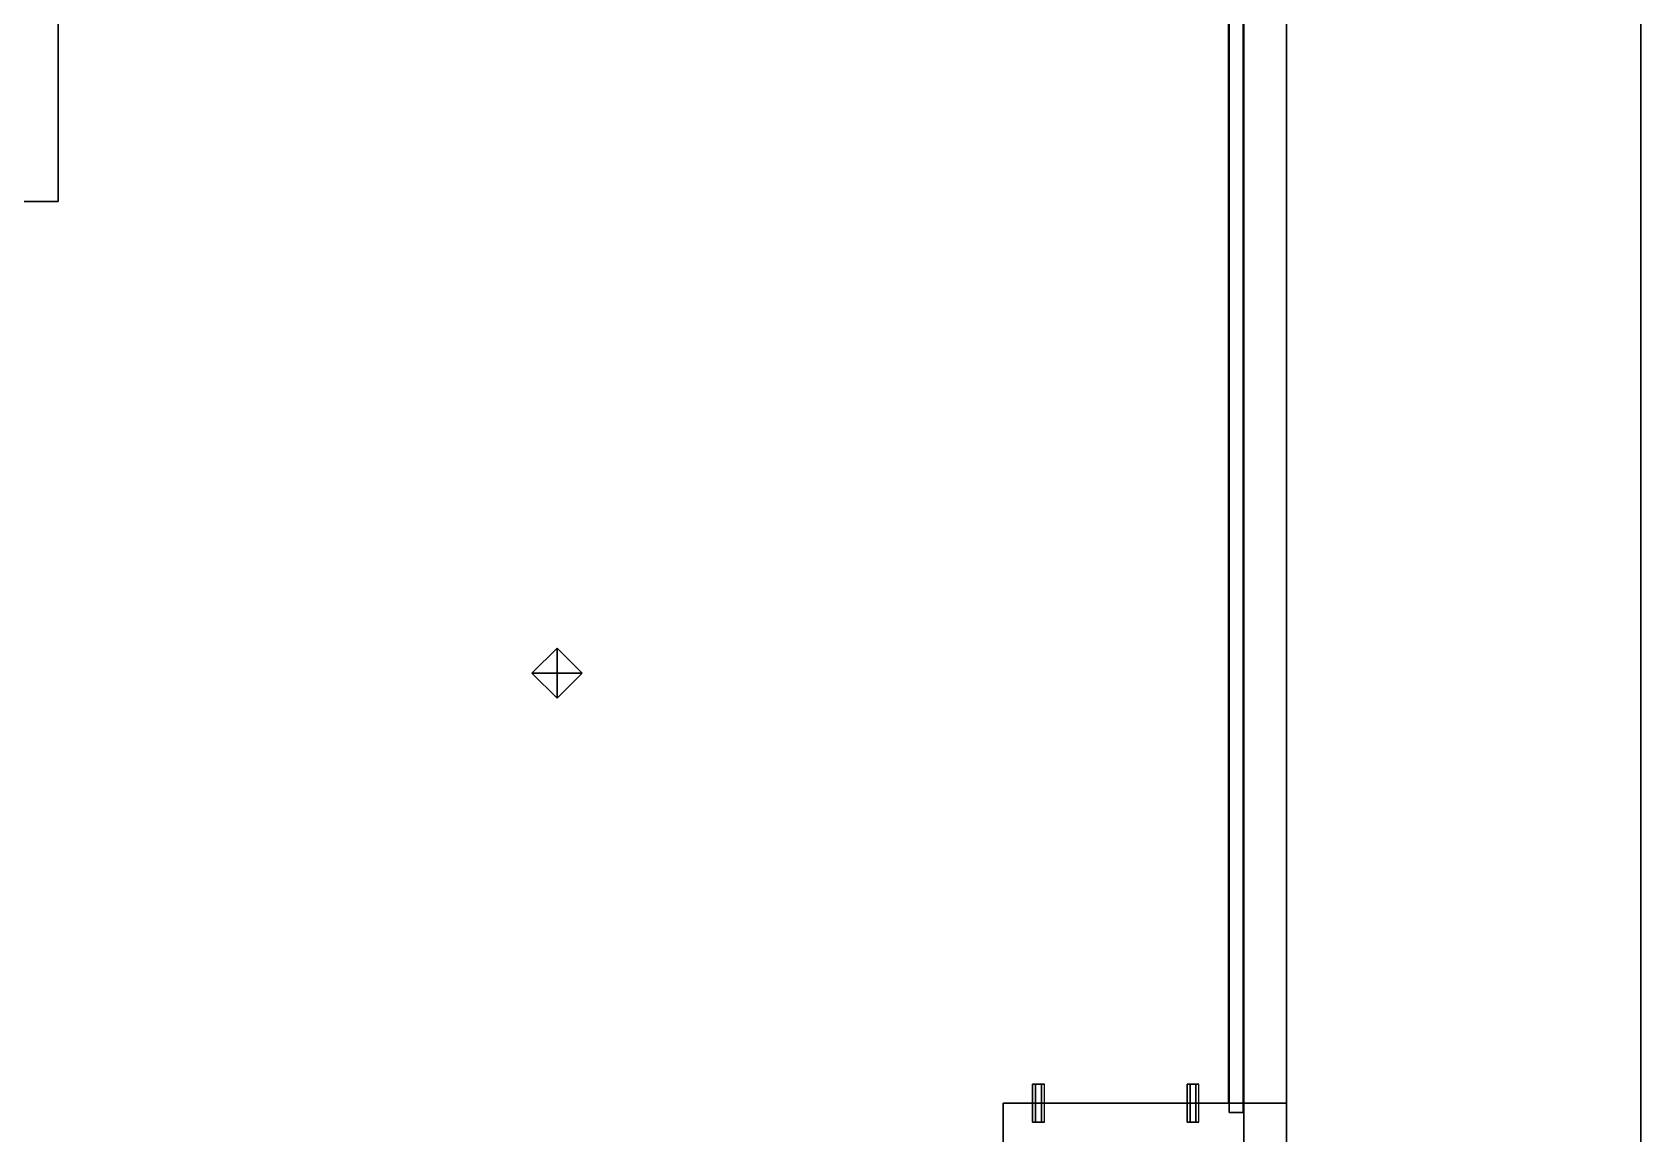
# Model space of a CAD drawing. Extents: x 0 to 3344, y -4262 to 0.
# Drawn here: x 2663 to 3344, y -3957 to -3490 of the extents above; entities that cross this region are included whole.
import ezdxf

# ---------------------------------------------------------------- set-up
doc = ezdxf.new("R2010")
doc.units = 0
for name, color, linetype in [('LAYER0', 7, 'CONTINUOUS'), ('LAYER1', 7, 'CONTINUOUS'), ('LAYER10', 7, 'CONTINUOUS'), ('LAYER12', 7, 'CONTINUOUS'), ('LAYER16', 7, 'CONTINUOUS'), ('LAYER17', 7, 'CONTINUOUS'), ('LAYER19', 7, 'CONTINUOUS'), ('LAYER26', 254, 'CONTINUOUS'), ('LAYER27', 254, 'CONTINUOUS'), ('LAYER3', 7, 'CONTINUOUS'), ('LAYER30', 253, 'CONTINUOUS'), ('LAYER31', 253, 'CONTINUOUS'), ('LAYER36', 253, 'CONTINUOUS'), ('LAYER37', 253, 'CONTINUOUS'), ('LAYER42', 7, 'CONTINUOUS'), ('LAYER49', 254, 'CONTINUOUS'), ('LAYER50', 254, 'CONTINUOUS'), ('LAYER6', 7, 'CONTINUOUS')]:
    doc.layers.add(name, color=color, linetype=linetype)

msp = doc.modelspace()

# ---------------------------------------------------------------- linework, layer by layer
at = {"layer": 'LAYER0', "invisible_edges": 1}
for points in [[(18, -0.0034, 0.0981), (3344, -4262.003, 0.0981), (0, -4262.003, 0.0981), (18, -0.0034, 0.0981)], [(3344, -4262.003, 5.0981), (18, -0.0034, 5.0981), (0, -4262.003, 5.0981), (3344, -4262.003, 5.0981)], [(3344, -4262.003, 0.0981), (18, -0.0034, 0.0981), (3344, -0.0034, 0.0981), (3344, -4262.003, 0.0981)], [(18, -0.0034, 5.0981), (3344, -4262.003, 5.0981), (3344, -0.0034, 5.0981), (18, -0.0034, 5.0981)], [(3344, -0.0034, 0.0981), (3344, -4262.003, 5.0981), (3344, -4262.003, 0.0981), (3344, -0.0034, 0.0981)], [(3344, -4262.003, 5.0981), (3344, -0.0034, 0.0981), (3344, -0.0034, 5.0981), (3344, -4262.003, 5.0981)]]:
    msp.add_3dface(points, dxfattribs=at)
at = {"layer": 'LAYER1'}
for points, invisible_edges in [([(3344.004, -4262, 2680.098), (3344.004, -2492, 2173.098), (3344.004, 0, 2680.098), (3344.004, -4262, 2680.098)], 3), ([(3194.004, -2492, 2173.098), (3194.004, -4112, 2680.098), (3194.004, -150, 2680.098), (3194.004, -2492, 2173.098)], 5), ([(3344.004, -4262, 5.0981), (3194.004, -4112, 5.0981), (3344.004, -2492, 5.0981), (3344.004, -4262, 5.0981)], 3), ([(3344.004, -2492, 5.0981), (3194.004, -4112, 5.0981), (3194.004, -2492, 5.0981), (3344.004, -2492, 5.0981)], 1), ([(3194.004, -4112, 5.0981), (3194.004, -2732.01, 315.0981), (3194.004, -2492, 5.0981), (3194.004, -4112, 5.0981)], 3), ([(3194.004, -4112, 5.0981), (3194.004, -2492, 2173.098), (3194.004, -2732.01, 395.0981), (3194.004, -4112, 5.0981)], 7), ([(3194.004, -4112, 2680.098), (3194.004, -2492, 2173.098), (3194.004, -4112, 5.0981), (3194.004, -4112, 2680.098)], 3), ([(3344.004, -4262, 2680.098), (3344.004, -2492, 5.0981), (3344.004, -2492, 2173.098), (3344.004, -4262, 2680.098)], 5), ([(3344.004, -2492, 5.0981), (3344.004, -4262, 2680.098), (3344.004, -4262, 5.0981), (3344.004, -2492, 5.0981)], 1), ([(3194.004, -2732.01, 315.0981), (3194.004, -4112, 5.0981), (3194.004, -2732.01, 395.0981), (3194.004, -2732.01, 315.0981)], 3)]:
    msp.add_3dface(points, dxfattribs=dict(at, invisible_edges=invisible_edges))
at = {"layer": 'LAYER10', "invisible_edges": 1}
for points in [[(3194.003, -3944, 103.0981), (3074.003, -3944, 2591.098), (3194.003, -3944, 2591.098), (3194.003, -3944, 103.0981)], [(3074.003, -3944, 2591.098), (3194.003, -3944, 103.0981), (3074.003, -3944, 103.0981), (3074.003, -3944, 2591.098)], [(3194.003, -3962, 2591.098), (3074.003, -3944, 2591.098), (3074.003, -3962, 2591.098), (3194.003, -3962, 2591.098)], [(3074.003, -3944, 2591.098), (3194.003, -3962, 2591.098), (3194.003, -3944, 2591.098), (3074.003, -3944, 2591.098)], [(3074.003, -3962, 103.0981), (3074.003, -3944, 2591.098), (3074.003, -3944, 103.0981), (3074.003, -3962, 103.0981)], [(3074.003, -3944, 2591.098), (3074.003, -3962, 103.0981), (3074.003, -3962, 2591.098), (3074.003, -3944, 2591.098)], [(3194.003, -3944, 103.0981), (3074.003, -3962, 103.0981), (3074.003, -3944, 103.0981), (3194.003, -3944, 103.0981)], [(3074.003, -3962, 103.0981), (3194.003, -3944, 103.0981), (3194.003, -3962, 103.0981), (3074.003, -3962, 103.0981)], [(3194.003, -3962, 2591.098), (3194.003, -3944, 103.0981), (3194.003, -3944, 2591.098), (3194.003, -3962, 2591.098)], [(3194.003, -3944, 103.0981), (3194.003, -3962, 2591.098), (3194.003, -3962, 103.0981), (3194.003, -3944, 103.0981)]]:
    msp.add_3dface(points, dxfattribs=at)
at = {"layer": 'LAYER12', "invisible_edges": 1}
for points in [[(3169.704, -3096, 99.0981), (3175.704, -3948, 99.0981), (3169.704, -3948, 99.0981), (3169.704, -3096, 99.0981)], [(3175.704, -3948, 99.0981), (3169.704, -3096, 99.0981), (3175.704, -3096, 99.0981), (3175.704, -3948, 99.0981)], [(3175.704, -3096, 2595.098), (3169.704, -3948, 2595.098), (3175.704, -3948, 2595.098), (3175.704, -3096, 2595.098)], [(3169.704, -3948, 2595.098), (3175.704, -3096, 2595.098), (3169.704, -3096, 2595.098), (3169.704, -3948, 2595.098)], [(3169.704, -3948, 2595.098), (3169.704, -3096, 99.0981), (3169.704, -3948, 99.0981), (3169.704, -3948, 2595.098)], [(3169.704, -3096, 99.0981), (3169.704, -3948, 2595.098), (3169.704, -3096, 2595.098), (3169.704, -3096, 99.0981)], [(3175.704, -3096, 2595.098), (3175.704, -3948, 99.0981), (3175.704, -3096, 99.0981), (3175.704, -3096, 2595.098)], [(3175.704, -3948, 99.0981), (3175.704, -3096, 2595.098), (3175.704, -3948, 2595.098), (3175.704, -3948, 99.0981)], [(3169.704, -3948, 2595.098), (3175.704, -3948, 99.0981), (3175.704, -3948, 2595.098), (3169.704, -3948, 2595.098)], [(3175.704, -3948, 99.0981), (3169.704, -3948, 2595.098), (3169.704, -3948, 99.0981), (3175.704, -3948, 99.0981)]]:
    msp.add_3dface(points, dxfattribs=at)
at = {"layer": 'LAYER16', "invisible_edges": 1}
for points in [[(3176.003, -3962, 5.0981), (3176.003, -3100, 85.0981), (3176.003, -3100, 5.0981), (3176.003, -3962, 5.0981)], [(3176.003, -3100, 85.0981), (3176.003, -3962, 5.0981), (3176.003, -3962, 85.0981), (3176.003, -3100, 85.0981)], [(3194.003, -3962, 85.0981), (3176.003, -3100, 85.0981), (3176.003, -3962, 85.0981), (3194.003, -3962, 85.0981)], [(3176.003, -3100, 85.0981), (3194.003, -3962, 85.0981), (3194.003, -3100, 85.0981), (3176.003, -3100, 85.0981)], [(3194.003, -3100, 5.0981), (3176.003, -3962, 5.0981), (3176.003, -3100, 5.0981), (3194.003, -3100, 5.0981)], [(3176.003, -3962, 5.0981), (3194.003, -3100, 5.0981), (3194.003, -3962, 5.0981), (3176.003, -3962, 5.0981)], [(3194.003, -3962, 85.0981), (3194.003, -3100, 5.0981), (3194.003, -3100, 85.0981), (3194.003, -3962, 85.0981)], [(3194.003, -3100, 5.0981), (3194.003, -3962, 85.0981), (3194.003, -3962, 5.0981), (3194.003, -3100, 5.0981)]]:
    msp.add_3dface(points, dxfattribs=at)
at = {"layer": 'LAYER17', "invisible_edges": 1}
for points in [[(3176.003, -3100, 1467.598), (3194.003, -3944, 1467.598), (3194.003, -3100, 1467.598), (3176.003, -3100, 1467.598)], [(3194.003, -3944, 1467.598), (3176.003, -3100, 1467.598), (3176.003, -3944, 1467.598), (3194.003, -3944, 1467.598)], [(3176.003, -3944, 1347.598), (3194.003, -3100, 1347.598), (3194.003, -3944, 1347.598), (3176.003, -3944, 1347.598)], [(3194.003, -3100, 1347.598), (3176.003, -3944, 1347.598), (3176.003, -3100, 1347.598), (3194.003, -3100, 1347.598)], [(3176.003, -3100, 1467.598), (3176.003, -3944, 1347.598), (3176.003, -3944, 1467.598), (3176.003, -3100, 1467.598)], [(3176.003, -3944, 1347.598), (3176.003, -3100, 1467.598), (3176.003, -3100, 1347.598), (3176.003, -3944, 1347.598)], [(3194.003, -3100, 1347.598), (3194.003, -3944, 1467.598), (3194.003, -3944, 1347.598), (3194.003, -3100, 1347.598)], [(3194.003, -3944, 1467.598), (3194.003, -3100, 1347.598), (3194.003, -3100, 1467.598), (3194.003, -3944, 1467.598)], [(3176.003, -3944, 1347.598), (3194.003, -3944, 1467.598), (3176.003, -3944, 1467.598), (3176.003, -3944, 1347.598)], [(3194.003, -3944, 1467.598), (3176.003, -3944, 1347.598), (3194.003, -3944, 1347.598), (3194.003, -3944, 1467.598)]]:
    msp.add_3dface(points, dxfattribs=at)
at = {"layer": 'LAYER19'}
for points, invisible_edges in [([(3169.403, -3100, 2121.098), (3074.003, -3944, 2121.098), (2674.003, -3100, 2121.098), (3169.403, -3100, 2121.098)], 3), ([(2674.003, -3100, 2121.098), (3074.003, -3944, 2121.098), (2674.003, -3562, 2121.098), (2674.003, -3100, 2121.098)], 3), ([(2674.003, -3562, 2121.098), (2674.003, -3100, 2139.098), (2674.003, -3100, 2121.098), (2674.003, -3562, 2121.098)], 1), ([(2674.003, -3100, 2139.098), (2674.003, -3562, 2121.098), (2674.003, -3562, 2139.098), (2674.003, -3100, 2139.098)], 1), ([(2674.003, -3100, 2139.098), (3169.403, -3944, 2139.098), (3169.403, -3100, 2139.098), (2674.003, -3100, 2139.098)], 1), ([(3169.403, -3944, 2139.098), (2674.003, -3100, 2139.098), (3074.003, -3944, 2139.098), (3169.403, -3944, 2139.098)], 3), ([(3074.003, -3944, 2139.098), (2674.003, -3100, 2139.098), (3074.003, -4057.399, 2139.098), (3074.003, -3944, 2139.098)], 3), ([(3074.003, -4057.399, 2139.098), (2674.003, -3100, 2139.098), (2674.003, -3562, 2139.098), (3074.003, -4057.399, 2139.098)], 5), ([(3074.003, -3944, 2121.098), (3169.403, -3100, 2121.098), (3169.403, -3944, 2121.098), (3074.003, -3944, 2121.098)], 1), ([(3169.403, -3944, 2139.098), (3169.403, -3100, 2121.098), (3169.403, -3100, 2139.098), (3169.403, -3944, 2139.098)], 1), ([(3169.403, -3100, 2121.098), (3169.403, -3944, 2139.098), (3169.403, -3944, 2121.098), (3169.403, -3100, 2121.098)], 1), ([(3074.003, -3944, 2121.098), (2212.003, -4057.399, 2121.098), (2674.003, -3562, 2121.098), (3074.003, -3944, 2121.098)], 7), ([(2674.003, -3562, 2121.098), (2212.003, -4057.399, 2121.098), (2212.003, -3562, 2121.098), (2674.003, -3562, 2121.098)], 1), ([(2212.003, -3562, 2139.098), (2674.003, -3562, 2121.098), (2212.003, -3562, 2121.098), (2212.003, -3562, 2139.098)], 1), ([(2674.003, -3562, 2121.098), (2212.003, -3562, 2139.098), (2674.003, -3562, 2139.098), (2674.003, -3562, 2121.098)], 1), ([(3074.003, -4057.399, 2139.098), (2674.003, -3562, 2139.098), (2212.003, -4057.399, 2139.098), (3074.003, -4057.399, 2139.098)], 3), ([(2212.003, -4057.399, 2139.098), (2674.003, -3562, 2139.098), (2212.003, -3562, 2139.098), (2212.003, -4057.399, 2139.098)], 1), ([(2212.003, -4057.399, 2121.098), (3074.003, -3944, 2121.098), (3074.003, -4057.399, 2121.098), (2212.003, -4057.399, 2121.098)], 1), ([(3169.403, -3944, 2139.098), (3074.003, -3944, 2121.098), (3169.403, -3944, 2121.098), (3169.403, -3944, 2139.098)], 1), ([(3074.003, -3944, 2121.098), (3169.403, -3944, 2139.098), (3074.003, -3944, 2139.098), (3074.003, -3944, 2121.098)], 1), ([(3074.003, -4057.399, 2139.098), (3074.003, -3944, 2121.098), (3074.003, -3944, 2139.098), (3074.003, -4057.399, 2139.098)], 1), ([(3074.003, -3944, 2121.098), (3074.003, -4057.399, 2139.098), (3074.003, -4057.399, 2121.098), (3074.003, -3944, 2121.098)], 1)]:
    msp.add_3dface(points, dxfattribs=dict(at, invisible_edges=invisible_edges))
at = {"layer": 'LAYER26'}
for points in [[(3156.903, -3936, 2118.598), (3151.903, -3936, 2118.598), (3153.153, -3936, 2120.763), (3155.653, -3936, 2120.763)], [(3156.903, -3936, 2118.598), (3155.653, -3936, 2116.433), (3153.153, -3936, 2116.433), (3151.903, -3936, 2118.598)], [(3151.403, -3943.95, 2118.598), (3157.403, -3943.95, 2118.598), (3155.903, -3943.95, 2121.196), (3152.903, -3943.95, 2121.196)], [(3151.403, -3943.95, 2118.598), (3157.403, -3943.95, 2118.598), (3155.903, -3943.95, 2116), (3152.903, -3943.95, 2116)], [(3151.403, -3944.05, 2118.598), (3157.403, -3944.05, 2118.598), (3155.903, -3944.05, 2121.196), (3152.903, -3944.05, 2121.196)], [(3151.403, -3944.05, 2118.598), (3157.403, -3944.05, 2118.598), (3155.903, -3944.05, 2116), (3152.903, -3944.05, 2116)], [(3156.903, -3952, 2118.598), (3151.903, -3952, 2118.598), (3153.153, -3952, 2120.763), (3155.653, -3952, 2120.763)], [(3156.903, -3952, 2118.598), (3155.653, -3952, 2116.433), (3153.153, -3952, 2116.433), (3151.903, -3952, 2118.598)]]:
    msp.add_3dface(points, dxfattribs=at)
at = {"layer": 'LAYER27'}
for points in [[(3091.504, -3936, 2118.598), (3086.504, -3936, 2118.598), (3087.754, -3936, 2120.763), (3090.254, -3936, 2120.763)], [(3091.504, -3936, 2118.598), (3090.254, -3936, 2116.433), (3087.754, -3936, 2116.433), (3086.504, -3936, 2118.598)], [(3086.004, -3943.95, 2118.598), (3092.004, -3943.95, 2118.598), (3090.504, -3943.95, 2121.196), (3087.504, -3943.95, 2121.196)], [(3086.004, -3943.95, 2118.598), (3092.004, -3943.95, 2118.598), (3090.504, -3943.95, 2116), (3087.504, -3943.95, 2116)], [(3086.004, -3944.05, 2118.598), (3092.004, -3944.05, 2118.598), (3090.504, -3944.05, 2121.196), (3087.504, -3944.05, 2121.196)], [(3086.004, -3944.05, 2118.598), (3092.004, -3944.05, 2118.598), (3090.504, -3944.05, 2116), (3087.504, -3944.05, 2116)], [(3091.504, -3952, 2118.598), (3086.504, -3952, 2118.598), (3087.754, -3952, 2120.763), (3090.254, -3952, 2120.763)], [(3091.504, -3952, 2118.598), (3090.254, -3952, 2116.433), (3087.754, -3952, 2116.433), (3086.504, -3952, 2118.598)]]:
    msp.add_3dface(points, dxfattribs=at)
at = {"layer": 'LAYER3', "invisible_edges": 1}
for points in [[(2614.004, -3100, 103.0981), (3194.004, -4082, 103.0981), (3194.004, -3100, 103.0981), (2614.004, -3100, 103.0981)], [(3194.004, -4082, 103.0981), (2614.004, -3100, 103.0981), (2614.004, -4082, 103.0981), (3194.004, -4082, 103.0981)], [(2614.004, -4082, 85.0981), (3194.004, -3100, 85.0981), (3194.004, -4082, 85.0981), (2614.004, -4082, 85.0981)], [(3194.004, -3100, 85.0981), (2614.004, -4082, 85.0981), (2614.004, -3100, 85.0981), (3194.004, -3100, 85.0981)], [(3194.004, -3100, 85.0981), (3194.004, -4082, 103.0981), (3194.004, -4082, 85.0981), (3194.004, -3100, 85.0981)], [(3194.004, -4082, 103.0981), (3194.004, -3100, 85.0981), (3194.004, -3100, 103.0981), (3194.004, -4082, 103.0981)]]:
    msp.add_3dface(points, dxfattribs=at)
at = {"layer": 'LAYER30'}
for points in [[(2885.184, -3751.208, 2034.098), (2885.184, -3772.422, 2034.098), (2874.577, -3761.815, 2034.098), (2885.184, -3751.208, 2034.098)], [(2885.184, -3751.208, 2034.098), (2874.577, -3761.815, 2034.098), (2885.184, -3751.208, 2049.098), (2885.184, -3751.208, 2034.098)], [(2885.184, -3751.208, 2049.098), (2874.577, -3761.815, 2034.098), (2874.577, -3761.815, 2049.098), (2885.184, -3751.208, 2049.098)], [(2885.184, -3751.208, 2049.098), (2874.577, -3761.815, 2049.098), (2895.791, -3761.815, 2049.098), (2885.184, -3751.208, 2049.098)], [(2885.184, -3751.208, 2034.098), (2885.184, -3751.208, 2049.098), (2895.791, -3761.815, 2034.098), (2885.184, -3751.208, 2034.098)], [(2895.791, -3761.815, 2034.098), (2885.184, -3751.208, 2049.098), (2895.791, -3761.815, 2049.098), (2895.791, -3761.815, 2034.098)], [(2895.791, -3761.815, 2034.098), (2885.184, -3772.422, 2034.098), (2885.184, -3751.208, 2034.098), (2895.791, -3761.815, 2034.098)], [(2885.184, -3772.422, 2034.098), (2885.184, -3772.422, 2049.098), (2874.577, -3761.815, 2034.098), (2885.184, -3772.422, 2034.098)], [(2874.577, -3761.815, 2034.098), (2885.184, -3772.422, 2049.098), (2874.577, -3761.815, 2049.098), (2874.577, -3761.815, 2034.098)], [(2895.791, -3761.815, 2049.098), (2874.577, -3761.815, 2049.098), (2885.184, -3772.422, 2049.098), (2895.791, -3761.815, 2049.098)], [(2895.791, -3761.815, 2034.098), (2895.791, -3761.815, 2049.098), (2885.184, -3772.422, 2034.098), (2895.791, -3761.815, 2034.098)], [(2885.184, -3772.422, 2034.098), (2895.791, -3761.815, 2049.098), (2885.184, -3772.422, 2049.098), (2885.184, -3772.422, 2034.098)]]:
    msp.add_3dface(points, dxfattribs=at)
at = {"layer": 'LAYER31'}
for points in [[(2885.184, -3751.208, 2034.098), (2885.184, -3772.422, 2034.098), (2874.577, -3761.815, 2034.098), (2885.184, -3751.208, 2034.098)], [(2885.184, -3751.208, 2034.098), (2874.577, -3761.815, 2034.098), (2885.184, -3751.208, 2049.098), (2885.184, -3751.208, 2034.098)], [(2885.184, -3751.208, 2049.098), (2874.577, -3761.815, 2034.098), (2874.577, -3761.815, 2049.098), (2885.184, -3751.208, 2049.098)], [(2885.184, -3751.208, 2049.098), (2874.577, -3761.815, 2049.098), (2895.791, -3761.815, 2049.098), (2885.184, -3751.208, 2049.098)], [(2885.184, -3751.208, 2034.098), (2885.184, -3751.208, 2049.098), (2895.791, -3761.815, 2034.098), (2885.184, -3751.208, 2034.098)], [(2895.791, -3761.815, 2034.098), (2885.184, -3751.208, 2049.098), (2895.791, -3761.815, 2049.098), (2895.791, -3761.815, 2034.098)], [(2895.791, -3761.815, 2034.098), (2885.184, -3772.422, 2034.098), (2885.184, -3751.208, 2034.098), (2895.791, -3761.815, 2034.098)], [(2885.184, -3772.422, 2034.098), (2885.184, -3772.422, 2049.098), (2874.577, -3761.815, 2034.098), (2885.184, -3772.422, 2034.098)], [(2874.577, -3761.815, 2034.098), (2885.184, -3772.422, 2049.098), (2874.577, -3761.815, 2049.098), (2874.577, -3761.815, 2034.098)], [(2895.791, -3761.815, 2049.098), (2874.577, -3761.815, 2049.098), (2885.184, -3772.422, 2049.098), (2895.791, -3761.815, 2049.098)], [(2895.791, -3761.815, 2034.098), (2895.791, -3761.815, 2049.098), (2885.184, -3772.422, 2034.098), (2895.791, -3761.815, 2034.098)], [(2885.184, -3772.422, 2034.098), (2895.791, -3761.815, 2049.098), (2885.184, -3772.422, 2049.098), (2885.184, -3772.422, 2034.098)]]:
    msp.add_3dface(points, dxfattribs=at)
at = {"layer": 'LAYER36'}
for points in [[(2885.184, -3751.208, 820.0981), (2885.184, -3772.422, 820.0981), (2874.577, -3761.815, 820.0981), (2885.184, -3751.208, 820.0981)], [(2885.184, -3751.208, 820.0981), (2874.577, -3761.815, 820.0981), (2885.184, -3751.208, 835.0981), (2885.184, -3751.208, 820.0981)], [(2885.184, -3751.208, 835.0981), (2874.577, -3761.815, 820.0981), (2874.577, -3761.815, 835.0981), (2885.184, -3751.208, 835.0981)], [(2885.184, -3751.208, 835.0981), (2874.577, -3761.815, 835.0981), (2895.791, -3761.815, 835.0981), (2885.184, -3751.208, 835.0981)], [(2885.184, -3751.208, 820.0981), (2885.184, -3751.208, 835.0981), (2895.791, -3761.815, 820.0981), (2885.184, -3751.208, 820.0981)], [(2895.791, -3761.815, 820.0981), (2885.184, -3751.208, 835.0981), (2895.791, -3761.815, 835.0981), (2895.791, -3761.815, 820.0981)], [(2895.791, -3761.815, 820.0981), (2885.184, -3772.422, 820.0981), (2885.184, -3751.208, 820.0981), (2895.791, -3761.815, 820.0981)], [(2885.184, -3772.422, 820.0981), (2885.184, -3772.422, 835.0981), (2874.577, -3761.815, 820.0981), (2885.184, -3772.422, 820.0981)], [(2874.577, -3761.815, 820.0981), (2885.184, -3772.422, 835.0981), (2874.577, -3761.815, 835.0981), (2874.577, -3761.815, 820.0981)], [(2895.791, -3761.815, 835.0981), (2874.577, -3761.815, 835.0981), (2885.184, -3772.422, 835.0981), (2895.791, -3761.815, 835.0981)], [(2895.791, -3761.815, 820.0981), (2895.791, -3761.815, 835.0981), (2885.184, -3772.422, 820.0981), (2895.791, -3761.815, 820.0981)], [(2885.184, -3772.422, 820.0981), (2895.791, -3761.815, 835.0981), (2885.184, -3772.422, 835.0981), (2885.184, -3772.422, 820.0981)]]:
    msp.add_3dface(points, dxfattribs=at)
at = {"layer": 'LAYER37'}
for points in [[(2885.184, -3751.208, 820.0981), (2885.184, -3772.422, 820.0981), (2874.577, -3761.815, 820.0981), (2885.184, -3751.208, 820.0981)], [(2885.184, -3751.208, 820.0981), (2874.577, -3761.815, 820.0981), (2885.184, -3751.208, 835.0981), (2885.184, -3751.208, 820.0981)], [(2885.184, -3751.208, 835.0981), (2874.577, -3761.815, 820.0981), (2874.577, -3761.815, 835.0981), (2885.184, -3751.208, 835.0981)], [(2885.184, -3751.208, 835.0981), (2874.577, -3761.815, 835.0981), (2895.791, -3761.815, 835.0981), (2885.184, -3751.208, 835.0981)], [(2885.184, -3751.208, 820.0981), (2885.184, -3751.208, 835.0981), (2895.791, -3761.815, 820.0981), (2885.184, -3751.208, 820.0981)], [(2895.791, -3761.815, 820.0981), (2885.184, -3751.208, 835.0981), (2895.791, -3761.815, 835.0981), (2895.791, -3761.815, 820.0981)], [(2895.791, -3761.815, 820.0981), (2885.184, -3772.422, 820.0981), (2885.184, -3751.208, 820.0981), (2895.791, -3761.815, 820.0981)], [(2885.184, -3772.422, 820.0981), (2885.184, -3772.422, 835.0981), (2874.577, -3761.815, 820.0981), (2885.184, -3772.422, 820.0981)], [(2874.577, -3761.815, 820.0981), (2885.184, -3772.422, 835.0981), (2874.577, -3761.815, 835.0981), (2874.577, -3761.815, 820.0981)], [(2895.791, -3761.815, 835.0981), (2874.577, -3761.815, 835.0981), (2885.184, -3772.422, 835.0981), (2895.791, -3761.815, 835.0981)], [(2895.791, -3761.815, 820.0981), (2895.791, -3761.815, 835.0981), (2885.184, -3772.422, 820.0981), (2895.791, -3761.815, 820.0981)], [(2885.184, -3772.422, 820.0981), (2895.791, -3761.815, 835.0981), (2885.184, -3772.422, 835.0981), (2885.184, -3772.422, 820.0981)]]:
    msp.add_3dface(points, dxfattribs=at)
at = {"layer": 'LAYER42'}
for points, invisible_edges in [([(3169.403, -3100, 903.0981), (3074.003, -3944, 903.0981), (2674.003, -3100, 903.0981), (3169.403, -3100, 903.0981)], 3), ([(2674.003, -3100, 903.0981), (3074.003, -3944, 903.0981), (2674.003, -3562, 903.0981), (2674.003, -3100, 903.0981)], 3), ([(2674.003, -3562, 903.0981), (2674.003, -3100, 921.0981), (2674.003, -3100, 903.0981), (2674.003, -3562, 903.0981)], 1), ([(2674.003, -3100, 921.0981), (2674.003, -3562, 903.0981), (2674.003, -3562, 921.0981), (2674.003, -3100, 921.0981)], 1), ([(2674.003, -3100, 921.0981), (3169.403, -3944, 921.0981), (3169.403, -3100, 921.0981), (2674.003, -3100, 921.0981)], 1), ([(3169.403, -3944, 921.0981), (2674.003, -3100, 921.0981), (3074.003, -3944, 921.0981), (3169.403, -3944, 921.0981)], 3), ([(3074.003, -3944, 921.0981), (2674.003, -3100, 921.0981), (3074.003, -4057.399, 921.0981), (3074.003, -3944, 921.0981)], 3), ([(3074.003, -4057.399, 921.0981), (2674.003, -3100, 921.0981), (2674.003, -3562, 921.0981), (3074.003, -4057.399, 921.0981)], 5), ([(3074.003, -3944, 903.0981), (3169.403, -3100, 903.0981), (3169.403, -3944, 903.0981), (3074.003, -3944, 903.0981)], 1), ([(3169.403, -3944, 921.0981), (3169.403, -3100, 903.0981), (3169.403, -3100, 921.0981), (3169.403, -3944, 921.0981)], 1), ([(3169.403, -3100, 903.0981), (3169.403, -3944, 921.0981), (3169.403, -3944, 903.0981), (3169.403, -3100, 903.0981)], 1), ([(3074.003, -3944, 903.0981), (2212.003, -4057.399, 903.0981), (2674.003, -3562, 903.0981), (3074.003, -3944, 903.0981)], 7), ([(2674.003, -3562, 903.0981), (2212.003, -4057.399, 903.0981), (2212.003, -3562, 903.0981), (2674.003, -3562, 903.0981)], 1), ([(2212.003, -3562, 921.0981), (2674.003, -3562, 903.0981), (2212.003, -3562, 903.0981), (2212.003, -3562, 921.0981)], 1), ([(2674.003, -3562, 903.0981), (2212.003, -3562, 921.0981), (2674.003, -3562, 921.0981), (2674.003, -3562, 903.0981)], 1), ([(3074.003, -4057.399, 921.0981), (2674.003, -3562, 921.0981), (2212.003, -4057.399, 921.0981), (3074.003, -4057.399, 921.0981)], 3), ([(2212.003, -4057.399, 921.0981), (2674.003, -3562, 921.0981), (2212.003, -3562, 921.0981), (2212.003, -4057.399, 921.0981)], 1), ([(2212.003, -4057.399, 903.0981), (3074.003, -3944, 903.0981), (3074.003, -4057.399, 903.0981), (2212.003, -4057.399, 903.0981)], 1), ([(3169.403, -3944, 921.0981), (3074.003, -3944, 903.0981), (3169.403, -3944, 903.0981), (3169.403, -3944, 921.0981)], 1), ([(3074.003, -3944, 903.0981), (3169.403, -3944, 921.0981), (3074.003, -3944, 921.0981), (3074.003, -3944, 903.0981)], 1), ([(3074.003, -4057.399, 921.0981), (3074.003, -3944, 903.0981), (3074.003, -3944, 921.0981), (3074.003, -4057.399, 921.0981)], 1), ([(3074.003, -3944, 903.0981), (3074.003, -4057.399, 921.0981), (3074.003, -4057.399, 903.0981), (3074.003, -3944, 903.0981)], 1)]:
    msp.add_3dface(points, dxfattribs=dict(at, invisible_edges=invisible_edges))
at = {"layer": 'LAYER49'}
for points in [[(3156.903, -3936, 900.5981), (3151.903, -3936, 900.5981), (3153.153, -3936, 902.7631), (3155.653, -3936, 902.7631)], [(3156.903, -3936, 900.5981), (3155.653, -3936, 898.433), (3153.153, -3936, 898.433), (3151.903, -3936, 900.5981)], [(3151.403, -3943.95, 900.5981), (3157.403, -3943.95, 900.5981), (3155.903, -3943.95, 903.1962), (3152.903, -3943.95, 903.1962)], [(3151.403, -3943.95, 900.5981), (3157.403, -3943.95, 900.5981), (3155.903, -3943.95, 898), (3152.903, -3943.95, 898)], [(3151.403, -3944.05, 900.5981), (3157.403, -3944.05, 900.5981), (3155.903, -3944.05, 903.1962), (3152.903, -3944.05, 903.1962)], [(3151.403, -3944.05, 900.5981), (3157.403, -3944.05, 900.5981), (3155.903, -3944.05, 898), (3152.903, -3944.05, 898)], [(3156.903, -3952, 900.5981), (3151.903, -3952, 900.5981), (3153.153, -3952, 902.7631), (3155.653, -3952, 902.7631)], [(3156.903, -3952, 900.5981), (3155.653, -3952, 898.433), (3153.153, -3952, 898.433), (3151.903, -3952, 900.5981)]]:
    msp.add_3dface(points, dxfattribs=at)
at = {"layer": 'LAYER50'}
for points in [[(3091.504, -3936, 900.5981), (3086.504, -3936, 900.5981), (3087.754, -3936, 902.7631), (3090.254, -3936, 902.7631)], [(3091.504, -3936, 900.5981), (3090.254, -3936, 898.433), (3087.754, -3936, 898.433), (3086.504, -3936, 900.5981)], [(3086.004, -3943.95, 900.5981), (3092.004, -3943.95, 900.5981), (3090.504, -3943.95, 903.1962), (3087.504, -3943.95, 903.1962)], [(3086.004, -3943.95, 900.5981), (3092.004, -3943.95, 900.5981), (3090.504, -3943.95, 898), (3087.504, -3943.95, 898)], [(3086.004, -3944.05, 900.5981), (3092.004, -3944.05, 900.5981), (3090.504, -3944.05, 903.1962), (3087.504, -3944.05, 903.1962)], [(3086.004, -3944.05, 900.5981), (3092.004, -3944.05, 900.5981), (3090.504, -3944.05, 898), (3087.504, -3944.05, 898)], [(3091.504, -3952, 900.5981), (3086.504, -3952, 900.5981), (3087.754, -3952, 902.7631), (3090.254, -3952, 902.7631)], [(3091.504, -3952, 900.5981), (3090.254, -3952, 898.433), (3087.754, -3952, 898.433), (3086.504, -3952, 900.5981)]]:
    msp.add_3dface(points, dxfattribs=at)
at = {"layer": 'LAYER6', "invisible_edges": 1}
for points in [[(2614.004, -3100, 2609.098), (3194.004, -4082, 2609.098), (3194.004, -3100, 2609.098), (2614.004, -3100, 2609.098)], [(3194.004, -4082, 2609.098), (2614.004, -3100, 2609.098), (2614.004, -4082, 2609.098), (3194.004, -4082, 2609.098)], [(2614.004, -4082, 2591.098), (3194.004, -3100, 2591.098), (3194.004, -4082, 2591.098), (2614.004, -4082, 2591.098)], [(3194.004, -3100, 2591.098), (2614.004, -4082, 2591.098), (2614.004, -3100, 2591.098), (3194.004, -3100, 2591.098)], [(3194.004, -3100, 2591.098), (3194.004, -4082, 2609.098), (3194.004, -4082, 2591.098), (3194.004, -3100, 2591.098)], [(3194.004, -4082, 2609.098), (3194.004, -3100, 2591.098), (3194.004, -3100, 2609.098), (3194.004, -4082, 2609.098)]]:
    msp.add_3dface(points, dxfattribs=at)

# ---------------------------------------------------------------- meshes
at = {"layer": 'LAYER1'}
mesh = msp.add_polymesh((5, 2), dxfattribs=at)
for k, corner in enumerate([(168.0046, -150, 2680.098), (168.0046, -4112, 2680.098), (3194.004, -150, 2680.098), (168.0046, -150, 2680.098), (3194.004, -4112, 2680.098), (3194.004, -150, 2680.098), (168.0046, -4112, 2680.098), (3194.004, -4112, 2680.098), (18.0046, -4262, 2680.098), (3344.004, -4262, 2680.098)]):
    mesh.set_mesh_vertex(divmod(k, 2), corner)
at = {"layer": 'LAYER26'}
mesh = msp.add_polymesh((2, 6), dxfattribs=dict(at, n_close=True))
for k, corner in enumerate([(3156.903, -3936, 2118.598), (3155.653, -3936, 2120.763), (3153.153, -3936, 2120.763), (3151.903, -3936, 2118.598), (3153.153, -3936, 2116.433), (3155.653, -3936, 2116.433), (3156.903, -3952, 2118.598), (3155.653, -3952, 2120.763), (3153.153, -3952, 2120.763), (3151.903, -3952, 2118.598), (3153.153, -3952, 2116.433), (3155.653, -3952, 2116.433)]):
    mesh.set_mesh_vertex(divmod(k, 6), corner)
mesh = msp.add_polymesh((2, 6), dxfattribs=dict(at, n_close=True))
for k, corner in enumerate([(3157.403, -3943.95, 2118.598), (3155.903, -3943.95, 2121.196), (3152.903, -3943.95, 2121.196), (3151.403, -3943.95, 2118.598), (3152.903, -3943.95, 2116), (3155.903, -3943.95, 2116), (3157.403, -3944.05, 2118.598), (3155.903, -3944.05, 2121.196), (3152.903, -3944.05, 2121.196), (3151.403, -3944.05, 2118.598), (3152.903, -3944.05, 2116), (3155.903, -3944.05, 2116)]):
    mesh.set_mesh_vertex(divmod(k, 6), corner)
at = {"layer": 'LAYER27'}
mesh = msp.add_polymesh((2, 6), dxfattribs=dict(at, n_close=True))
for k, corner in enumerate([(3091.504, -3936, 2118.598), (3090.254, -3936, 2120.763), (3087.754, -3936, 2120.763), (3086.504, -3936, 2118.598), (3087.754, -3936, 2116.433), (3090.254, -3936, 2116.433), (3091.504, -3952, 2118.598), (3090.254, -3952, 2120.763), (3087.754, -3952, 2120.763), (3086.504, -3952, 2118.598), (3087.754, -3952, 2116.433), (3090.254, -3952, 2116.433)]):
    mesh.set_mesh_vertex(divmod(k, 6), corner)
mesh = msp.add_polymesh((2, 6), dxfattribs=dict(at, n_close=True))
for k, corner in enumerate([(3092.004, -3943.95, 2118.598), (3090.504, -3943.95, 2121.196), (3087.504, -3943.95, 2121.196), (3086.004, -3943.95, 2118.598), (3087.504, -3943.95, 2116), (3090.504, -3943.95, 2116), (3092.004, -3944.05, 2118.598), (3090.504, -3944.05, 2121.196), (3087.504, -3944.05, 2121.196), (3086.004, -3944.05, 2118.598), (3087.504, -3944.05, 2116), (3090.504, -3944.05, 2116)]):
    mesh.set_mesh_vertex(divmod(k, 6), corner)
at = {"layer": 'LAYER49'}
mesh = msp.add_polymesh((2, 6), dxfattribs=dict(at, n_close=True))
for k, corner in enumerate([(3156.903, -3936, 900.5981), (3155.653, -3936, 902.7631), (3153.153, -3936, 902.7631), (3151.903, -3936, 900.5981), (3153.153, -3936, 898.433), (3155.653, -3936, 898.433), (3156.903, -3952, 900.5981), (3155.653, -3952, 902.7631), (3153.153, -3952, 902.7631), (3151.903, -3952, 900.5981), (3153.153, -3952, 898.433), (3155.653, -3952, 898.433)]):
    mesh.set_mesh_vertex(divmod(k, 6), corner)
mesh = msp.add_polymesh((2, 6), dxfattribs=dict(at, n_close=True))
for k, corner in enumerate([(3157.403, -3943.95, 900.5981), (3155.903, -3943.95, 903.1962), (3152.903, -3943.95, 903.1962), (3151.403, -3943.95, 900.5981), (3152.903, -3943.95, 898), (3155.903, -3943.95, 898), (3157.403, -3944.05, 900.5981), (3155.903, -3944.05, 903.1962), (3152.903, -3944.05, 903.1962), (3151.403, -3944.05, 900.5981), (3152.903, -3944.05, 898), (3155.903, -3944.05, 898)]):
    mesh.set_mesh_vertex(divmod(k, 6), corner)
at = {"layer": 'LAYER50'}
mesh = msp.add_polymesh((2, 6), dxfattribs=dict(at, n_close=True))
for k, corner in enumerate([(3091.504, -3936, 900.5981), (3090.254, -3936, 902.7631), (3087.754, -3936, 902.7631), (3086.504, -3936, 900.5981), (3087.754, -3936, 898.433), (3090.254, -3936, 898.433), (3091.504, -3952, 900.5981), (3090.254, -3952, 902.7631), (3087.754, -3952, 902.7631), (3086.504, -3952, 900.5981), (3087.754, -3952, 898.433), (3090.254, -3952, 898.433)]):
    mesh.set_mesh_vertex(divmod(k, 6), corner)
mesh = msp.add_polymesh((2, 6), dxfattribs=dict(at, n_close=True))
for k, corner in enumerate([(3092.004, -3943.95, 900.5981), (3090.504, -3943.95, 903.1962), (3087.504, -3943.95, 903.1962), (3086.004, -3943.95, 900.5981), (3087.504, -3943.95, 898), (3090.504, -3943.95, 898), (3092.004, -3944.05, 900.5981), (3090.504, -3944.05, 903.1962), (3087.504, -3944.05, 903.1962), (3086.004, -3944.05, 900.5981), (3087.504, -3944.05, 898), (3090.504, -3944.05, 898)]):
    mesh.set_mesh_vertex(divmod(k, 6), corner)

doc.saveas('drawing.dxf')
